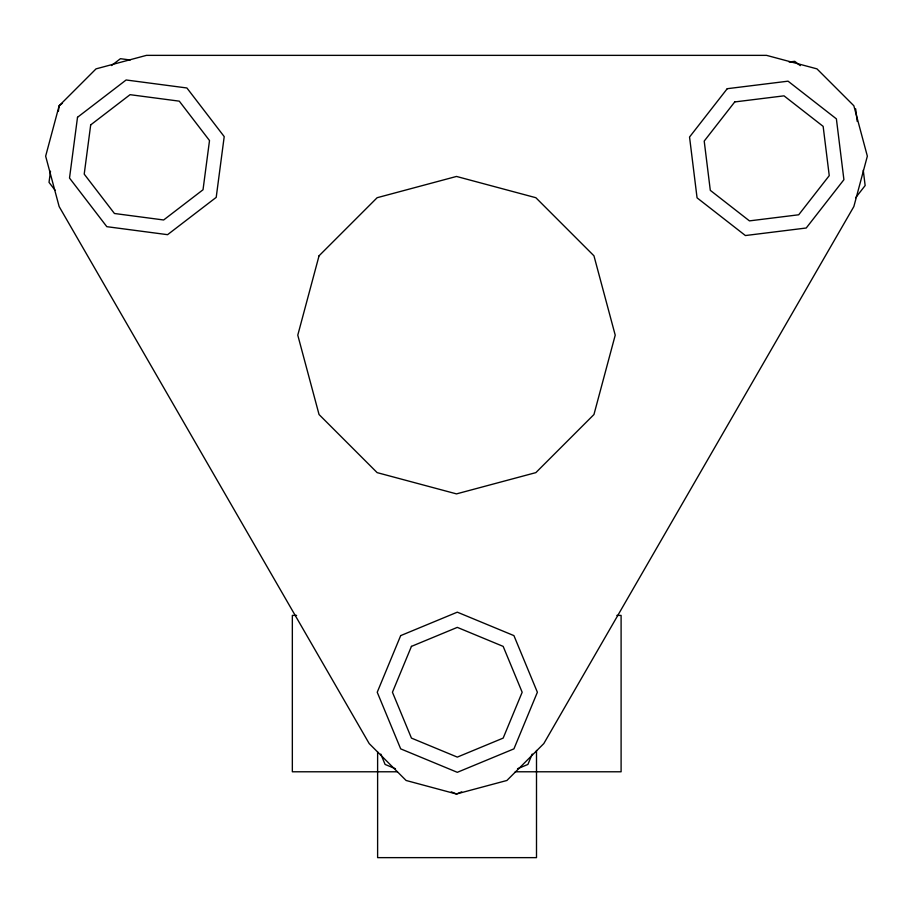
<?xml version="1.0" encoding="UTF-8"?>
<svg xmlns="http://www.w3.org/2000/svg" width="913" height="913" viewBox="0 0 913 913"><rect width="100%" height="100%" fill="white"/><g stroke="black" fill="none" stroke-linecap="round" stroke-linejoin="round"><path stroke-width="1.37" d="M50.5 171.222L49.028 182.372L55.02 190.178M58.386 111.318L59.117 105.748L62.461 103.18M532.211 754.058L527.908 764.443L517.523 768.746M855.641 197.744L865.147 185.556L863.253 170.217M111.512 65.542L120.436 58.694L130.182 59.984M461.693 791.868L456.5 794.025L406.102 780.478L369.194 743.581L59.151 206.566L45.65 156.169L59.151 105.76L96.048 68.863L146.457 55.362L766.543 55.362L816.952 68.863L853.849 105.76L867.35 156.169L853.849 206.566L543.806 743.581L506.898 780.478L456.5 793.979L451.307 791.868M789.14 62.016L794.721 61.331L800.256 65.645M296.599 615.408L292.343 615.408L292.343 771.782L397.475 771.782M616.868 615.408L621.102 615.408L621.102 771.782L515.229 771.782M395.489 768.746L385.103 764.443L380.801 754.058M855.664 108.852L857.216 121.406M536.502 750.463L536.502 857.638L377.617 857.638L377.617 751.89M77.514 117.286L69.514 178.058L106.821 226.675L167.581 234.675L216.21 197.368L224.21 136.608L186.903 87.979L126.131 79.979L77.514 117.286M90.695 124.898L84.213 174.121L114.433 213.494L163.644 219.976L203.028 189.756L209.511 140.545L179.29 101.16L130.068 94.678L90.695 124.898M319.048 255.811L297.775 335.162L319.048 414.525L377.137 472.626L456.5 493.887L535.863 472.626L593.952 414.525L615.225 335.162L593.952 255.811L535.863 197.71L456.5 176.449L377.137 197.71L319.048 255.811M400.681 635.619L377.229 692.248L400.681 748.865L457.31 772.318L513.928 748.865L537.38 692.248L513.928 635.619L457.31 612.167L400.681 635.619M411.443 646.381L392.442 692.248L411.443 738.103L457.31 757.105L503.166 738.103L522.168 692.248L503.166 646.381L457.31 627.379L411.443 646.381M727.239 88.698L689.543 137.03L697.064 197.847L745.396 235.543L806.225 228.01L843.909 179.69L836.388 118.861L788.056 81.177L727.239 88.698M734.737 101.936L704.208 141.081L710.303 190.349L749.447 220.878L798.715 214.783L829.244 175.638L823.149 126.371L784.005 95.842L734.737 101.936"/></g></svg>
